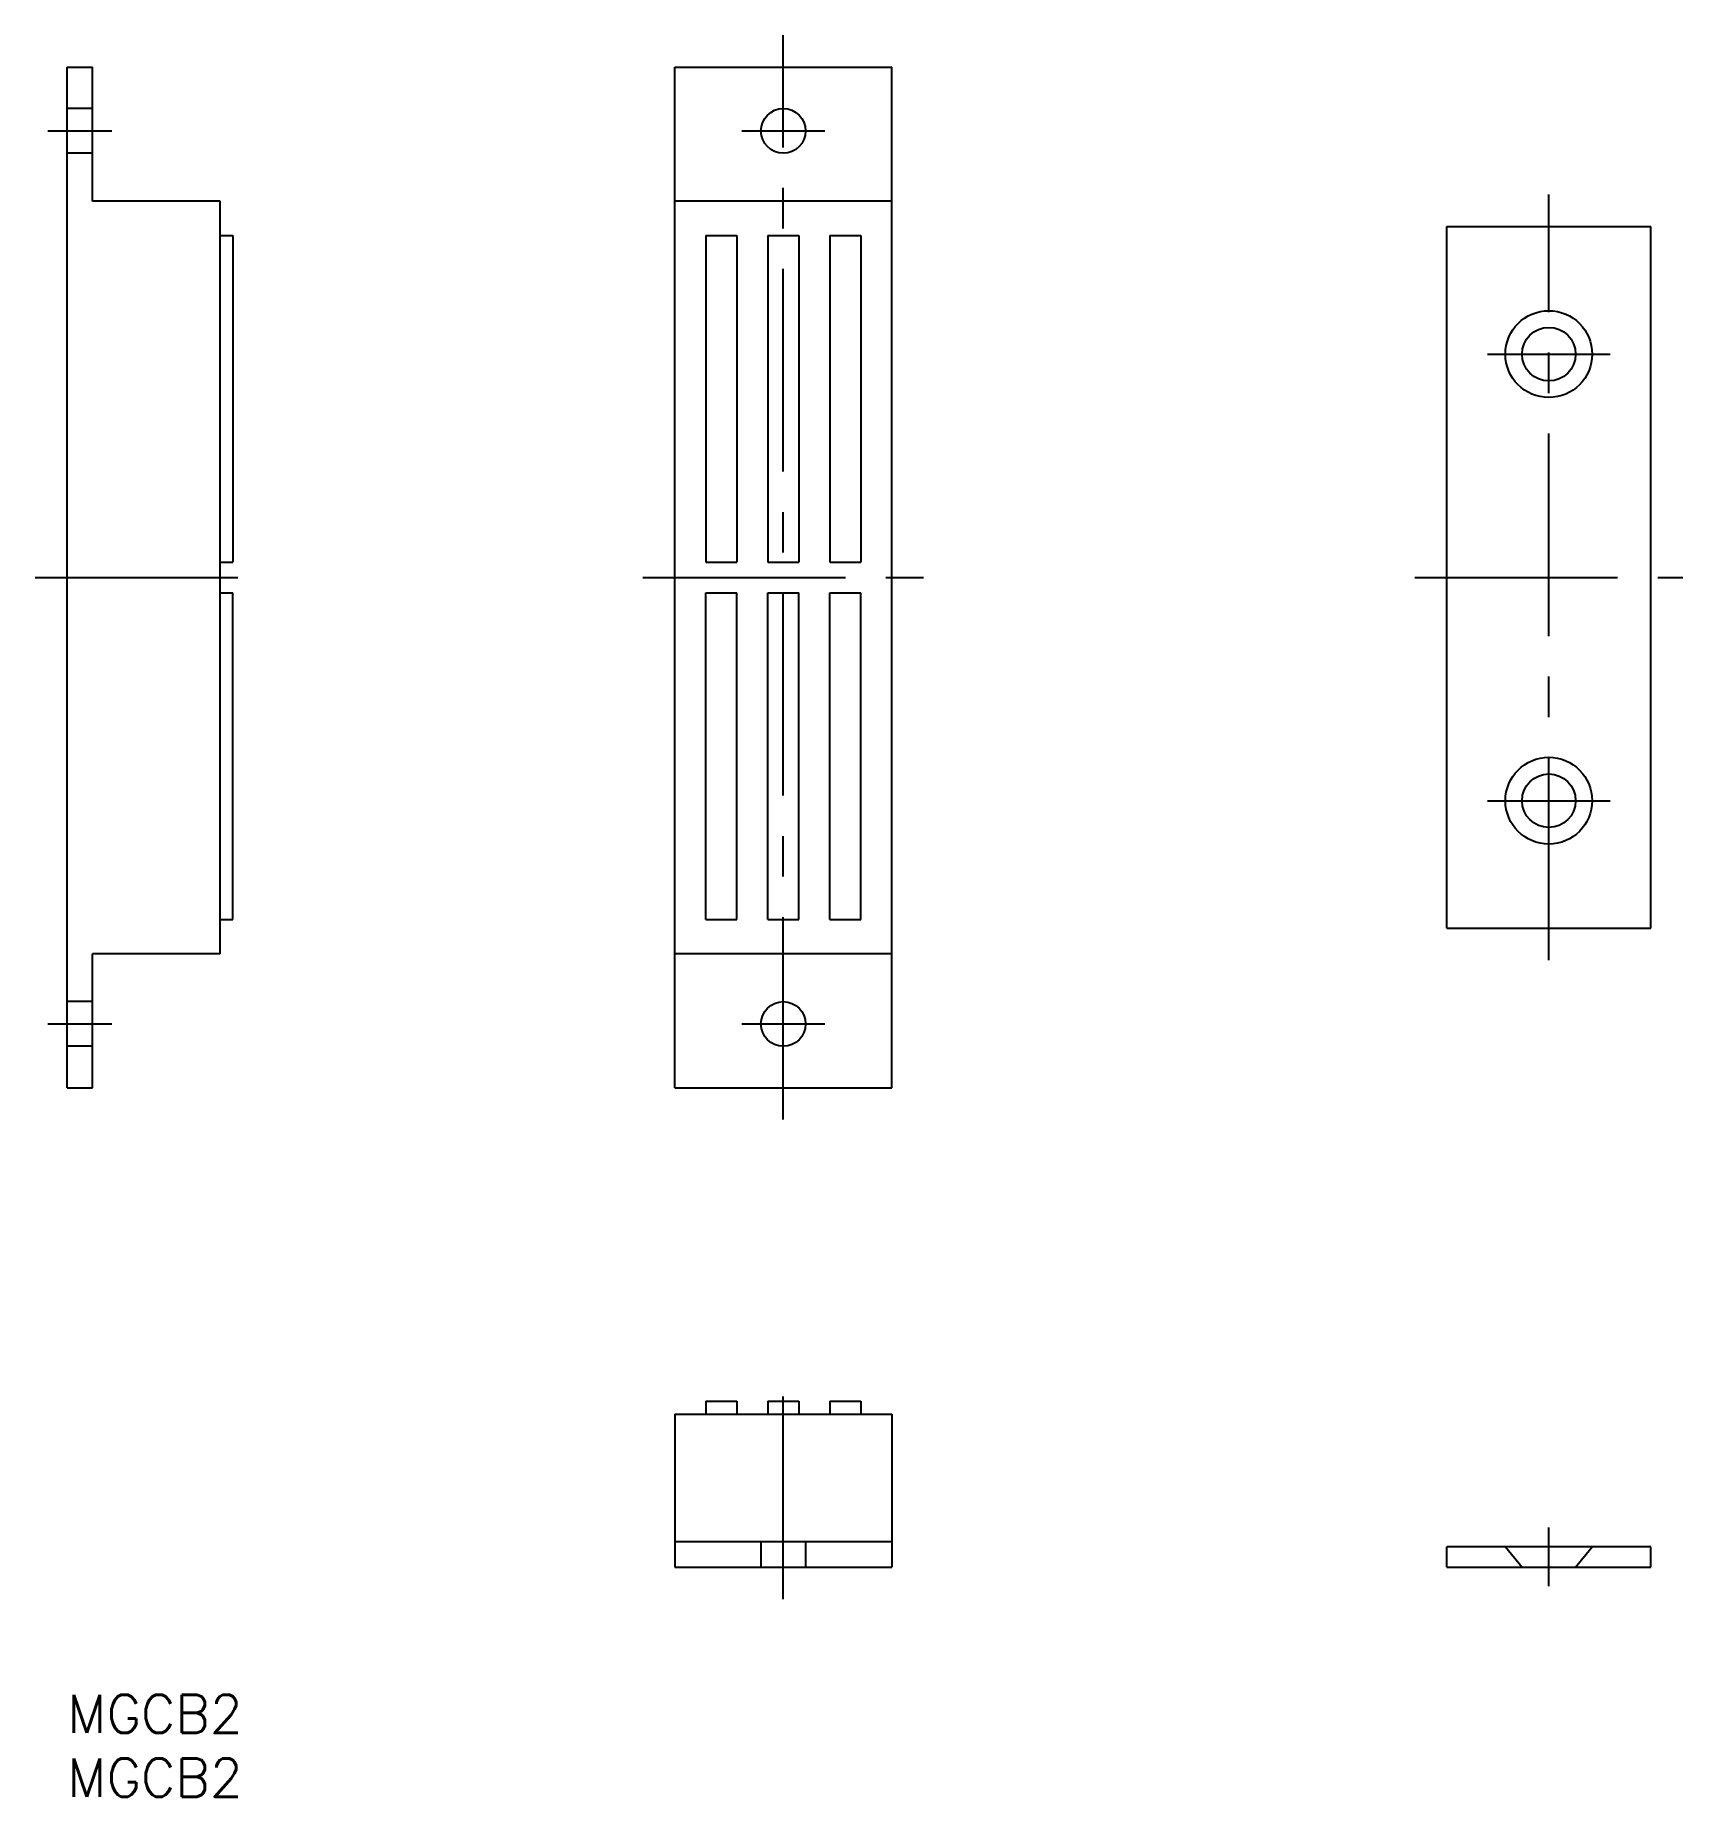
# Model space of a CAD drawing. Extents: x -2 to 127, y -8 to 130.
import ezdxf

# ---------------------------------------------------------------- set-up
doc = ezdxf.new("R2010")
doc.units = 0
doc.header["$LTSCALE"] = 0.5
doc.linetypes.add('CENTER', pattern=[50.8, 31.75, -6.35, 6.35, -6.35])
doc.linetypes.add('DASHED', pattern=[19.05, 12.7, -6.35])
for name, color, linetype in [('MSM_CENTER', 1, 'CENTER'), ('MSM_CONTINUOUS', 7, 'CONTINUOUS'), ('MSM_DASHED', 4, 'DASHED'), ('MSM_PART_NUMBER', 7, 'CONTINUOUS')]:
    doc.layers.add(name, color=color, linetype=linetype)
doc.styles.get("Standard").update_dxf_attribs({"font": 'txt.shx', "height": 3, "bigfont": 'bigfont.shx'})

# ---------------------------------------------------------------- blocks, each defined once
blk = doc.blocks.new('*U5')
at = {"layer": 'MSM_PART_NUMBER'}
blk.add_text('MGCB2', height=3, dxfattribs=at).set_placement((0, -3))
blk = doc.blocks.new('*U6')
at = {"layer": 'MSM_PART_NUMBER'}
blk.add_text('MGCB2', height=3, dxfattribs=at).set_placement((0, -8))

msp = doc.modelspace()

# ---------------------------------------------------------------- linework, layer by layer
at = {"layer": 'MSM_CENTER'}
for p, q in [((56.13, 45.07), (56.13, 130.07)), ((-1.5, 122.57), (3.5, 122.57)), ((52.88, 122.57), (59.38, 122.57)), ((116.13, 57.57), (116.13, 117.57)), ((111.33, 105.07), (120.93, 105.07)), ((-2.5, 87.57), (15.5, 87.57)), ((45.13, 87.57), (67.13, 87.57)), ((105.63, 87.57), (126.63, 87.57)), ((111.33, 70.07), (120.93, 70.07)), ((-1.5, 52.57), (3.5, 52.57)), ((52.88, 52.57), (59.38, 52.57)), ((56.13, 7.5), (56.13, 25.5)), ((116.13, 8.5), (116.13, 13.1))]:
    msp.add_line(p, q, dxfattribs=at)
at = {"layer": 'MSM_CONTINUOUS'}
for p, q in [((0, 47.57), (0, 127.57)), ((0, 127.57), (2, 127.57)), ((2, 117.07), (2, 127.57)), ((47.63, 47.57), (47.63, 127.57)), ((47.63, 127.57), (64.63, 127.57)), ((64.63, 47.57), (64.63, 127.57)), ((12, 117.07), (2, 117.07)), ((12, 58.07), (12, 117.07)), ((64.63, 117.07), (47.63, 117.07)), ((108.13, 60.07), (108.13, 115.07)), ((108.13, 115.07), (124.13, 115.07)), ((124.13, 60.07), (124.13, 115.07)), ((12, 114.37), (13, 114.37)), ((13, 114.37), (13, 88.77)), ((50.06, 114.37), (50.06, 88.77)), ((50.06, 114.37), (52.49, 114.37)), ((52.49, 114.37), (52.49, 88.77)), ((54.92, 114.37), (54.92, 88.77)), ((54.92, 114.37), (57.34, 114.37)), ((57.34, 114.37), (57.34, 88.77)), ((59.77, 114.37), (59.77, 88.77)), ((59.77, 114.37), (62.2, 114.37)), ((62.2, 114.37), (62.2, 88.77)), ((12, 88.77), (13, 88.77)), ((50.06, 88.77), (52.49, 88.77)), ((54.92, 88.77), (57.34, 88.77)), ((59.77, 88.77), (62.2, 88.77)), ((12, 86.37), (13, 86.37)), ((13, 60.77), (13, 86.37)), ((50.06, 60.77), (50.06, 86.37)), ((50.06, 86.37), (52.49, 86.37)), ((52.49, 60.77), (52.49, 86.37)), ((54.92, 60.77), (54.92, 86.37)), ((54.92, 86.37), (57.34, 86.37)), ((57.34, 60.77), (57.34, 86.37)), ((59.77, 60.77), (59.77, 86.37)), ((59.77, 86.37), (62.2, 86.37)), ((62.2, 60.77), (62.2, 86.37)), ((12, 60.77), (13, 60.77)), ((50.06, 60.77), (52.49, 60.77)), ((54.92, 60.77), (57.34, 60.77)), ((59.77, 60.77), (62.2, 60.77)), ((108.13, 60.07), (124.13, 60.07)), ((2, 47.57), (2, 58.07)), ((12, 58.07), (2, 58.07)), ((64.63, 58.07), (47.63, 58.07)), ((0, 47.57), (2, 47.57)), ((47.63, 47.57), (64.63, 47.57)), ((50.06, 23), (52.49, 23)), ((50.06, 23), (50.06, 22)), ((52.49, 23), (52.49, 22)), ((54.92, 23), (57.34, 23)), ((54.92, 23), (54.92, 22)), ((57.34, 23), (57.34, 22)), ((59.77, 23), (62.2, 23)), ((59.77, 23), (59.77, 22)), ((62.2, 23), (62.2, 22)), ((47.63, 22), (47.63, 10)), ((47.63, 22), (64.63, 22)), ((64.63, 22), (64.63, 10)), ((47.63, 12), (64.63, 12)), ((108.13, 10), (108.13, 11.6)), ((124.13, 11.6), (108.13, 11.6)), ((124.13, 10), (124.13, 11.6)), ((47.63, 10), (64.63, 10)), ((108.13, 10), (124.13, 10))]:
    msp.add_line(p, q, dxfattribs=at)
for centre, radius in [((56.13, 122.57), 1.75), ((116.13, 105.07), 3.4), ((116.13, 105.07), 2.1), ((116.13, 70.07), 3.4), ((116.13, 70.07), 2.1), ((56.13, 52.57), 1.75)]:
    msp.add_circle(centre, radius, dxfattribs=at)
at = {"layer": 'MSM_DASHED'}
for p, q in [((2, 124.32), (0, 124.32)), ((2, 120.82), (0, 120.82)), ((2, 54.32), (0, 54.32)), ((2, 50.82), (0, 50.82)), ((54.38, 12), (54.38, 10)), ((57.88, 12), (57.88, 10)), ((112.73, 11.6), (114.03, 10)), ((118.23, 10), (119.53, 11.6))]:
    msp.add_line(p, q, dxfattribs=at)

# ---------------------------------------------------------------- block references
at = {"layer": 'MSM_CONTINUOUS'}
for name in ['*U5', '*U6']:
    msp.add_blockref(name, (0, 0), dxfattribs=at)

doc.saveas('drawing.dxf')
